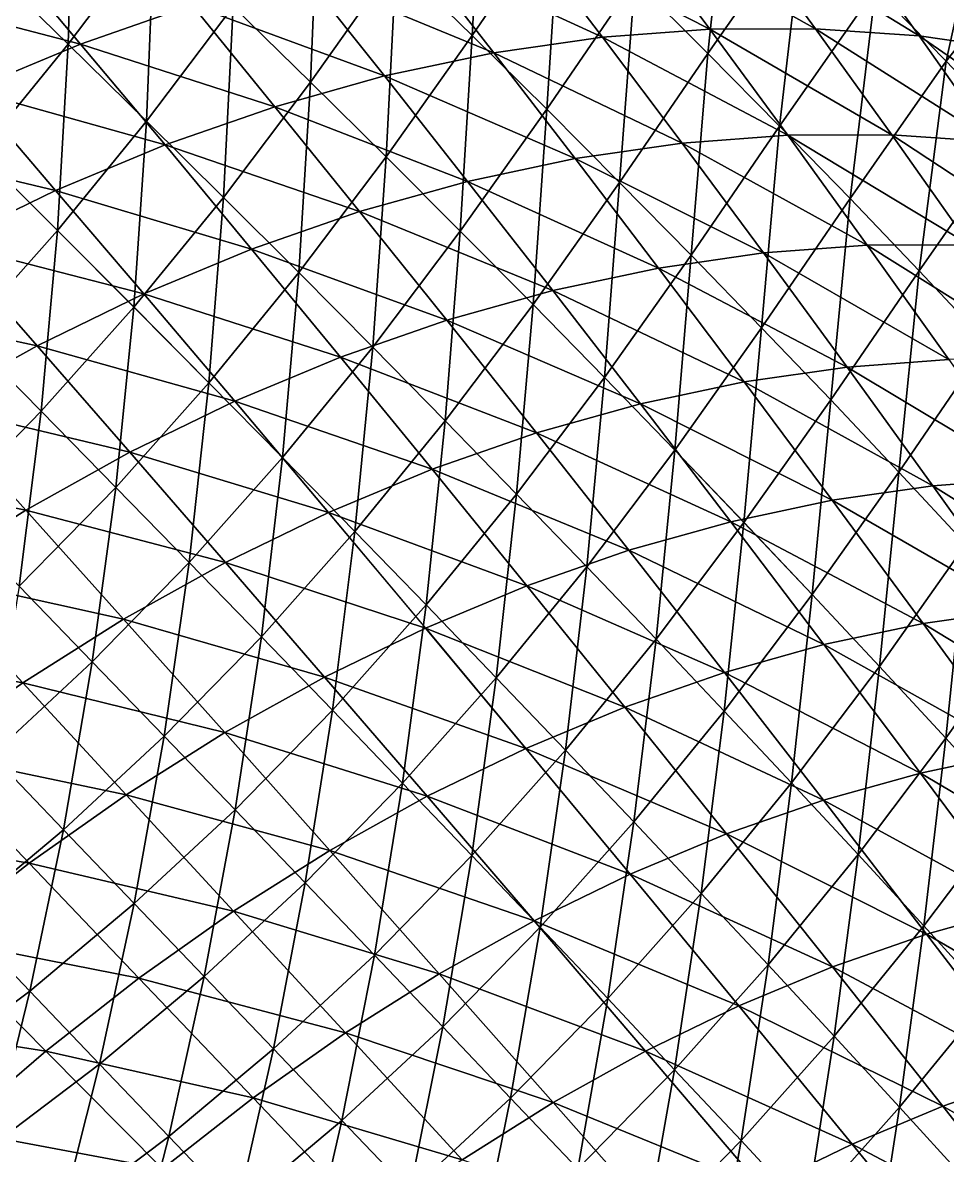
# Model space of a CAD drawing. Extents: x -232 to 179, y -162 to 161.
# Drawn here: x 36.9 to 85.4, y -53.5 to 5.8 of the extents above; entities that cross this region are included whole.
import ezdxf

# ---------------------------------------------------------------- set-up
doc = ezdxf.new("R2010")
doc.units = 0
doc.header["$MEASUREMENT"] = 0

msp = doc.modelspace()

# ---------------------------------------------------------------- linework, layer by layer
for points in [[(60.46964000000001, 5.1391945, -775.33887), (61.06711600000001, 15.712809, -780.44855), (56.48896, 9.030579, -781.78125), (56.48905999999999, 9.030679, -781.7811)], [(61.06711600000001, 15.712809, -780.44855), (60.46964000000001, 5.1391945, -775.33887), (65.06581, 11.847734, -774.0009), (65.06591, 11.847835, -774.0008)], [(85.29023000000001, 3.7953544, -746.7274), (87.854385, 15.479294, -752.1259), (81.59736, 7.58252, -753.2314), (81.59746, 7.582619999999999, -753.2312599999999)], [(87.854385, 15.479294, -752.1259), (85.29023000000001, 3.7953544, -746.7274), (91.55208, 11.6982, -745.62103), (91.55218, 11.6983, -745.6209)], [(72.81267, 4.188734999999999, -761.0917), (73.98566, 15.177702, -766.17365), (68.979164, 8.008022, -767.5513), (68.97926, 8.008122, -767.55115)], [(73.98566, 15.177702, -766.17365), (72.81267, 4.188734999999999, -761.0917), (77.830795, 11.375085, -759.7109), (77.830894, 11.375185, -759.71075)], [(39.30208, 4.6788273, -796.81885), (39.576454, 14.709242, -802.33307), (35.09767, 8.774464, -803.2879), (35.09777, 8.774564, -803.2878)], [(39.576454, 14.709242, -802.33307), (39.30208, 4.6788273, -796.81885), (43.810173, 10.652437, -795.8578), (43.810272, 10.652537, -795.85767)], [(51.993935, 2.690807299999999, -782.9617), (52.42075, 12.957916, -788.2287), (47.947086, 6.6482677, -789.4035), (47.947186, 6.648368, -789.4034)], [(52.42075, 12.957916, -788.2287), (51.993935, 2.690807299999999, -782.9617), (56.48896, 9.030579, -781.78125), (56.48905999999999, 9.030679, -781.7811)], [(64.368645, 1.2785454, -768.89343), (65.06581, 11.847734, -774.0009), (60.46964000000001, 5.1391945, -775.33887), (60.469738, 5.139294599999999, -775.33875)], [(65.06581, 11.847734, -774.0009), (64.368645, 1.2785454, -768.89343), (68.979164, 8.008022, -767.5513), (68.97926, 8.008122, -767.55115)], [(76.571495, 0.38508272, -754.6143), (77.830795, 11.375085, -759.7109), (72.81267, 4.188734999999999, -761.0917), (72.81277, 4.188835, -761.09155)], [(77.830795, 11.375085, -759.7109), (76.571495, 0.38508272, -754.6143), (81.59736, 7.58252, -753.2314), (81.59746, 7.582619999999999, -753.2312599999999)], [(88.91398000000001, 0.009035468, -740.19116), (91.55208, 11.6982, -745.62103), (85.29023000000001, 3.7953544, -746.7274), (85.29033000000001, 3.7954543, -746.7273)], [(72.90985, 5.468006, -558.1494), (63.20185, 10.412804, -562.3612), (68.90535, 10.8390045, -565.27637), (68.90545, 10.839105, -565.27625)], [(78.44734, 5.489765, -561.2068), (68.90535, 10.8390045, -565.27637), (74.52333, 10.861076, -568.3782), (74.52343, 10.8611765, -568.37805)], [(68.90535, 10.8390045, -565.27637), (78.44734, 5.489765, -561.2068), (72.90985, 5.468006, -558.1494), (72.90995, 5.4681063, -558.1493)], [(83.88051999999999, 5.114567, -564.4363400000001), (74.52333, 10.861076, -568.3782), (80.03549, 10.480431, -571.6546599999999), (80.03559, 10.480531, -571.65454)], [(74.52333, 10.861076, -568.3782), (83.88051999999999, 5.114567, -564.4363400000001), (78.44734, 5.489765, -561.2068), (78.44744, 5.4898653, -561.20667)], [(43.413555, 0.6409588, -790.37), (43.810173, 10.652437, -795.8578), (39.30208, 4.6788273, -796.81885), (39.302177, 4.6789274, -796.8187)], [(43.810173, 10.652437, -795.8578), (43.413555, 0.6409588, -790.37), (47.947086, 6.6482677, -789.4035), (47.947186, 6.648368, -789.4034)], [(67.28806999999999, 5.047909, -555.276), (57.433815, 9.582466, -559.64435), (63.20185, 10.412804, -562.3612), (63.20195, 10.412904, -562.3611)], [(63.20185, 10.412804, -562.3612), (72.90985, 5.468006, -558.1494), (67.28806999999999, 5.047909, -555.276), (67.28817, 5.048009, -555.2759)], [(89.19043, 4.3452263, -567.82587), (80.03549, 10.480431, -571.6546599999999), (85.42258000000001, 9.699898, -575.09344), (85.422676, 9.699997999999999, -575.0933)], [(80.03549, 10.480431, -571.6546599999999), (89.19043, 4.3452263, -567.82587), (83.88051999999999, 5.114567, -564.4363400000001), (83.88062, 5.114667, -564.4362)], [(39.957012, 4.687179599999999, -552.79083), (29.752514, 7.354369999999999, -557.7919999999999), (35.64159, 9.806248, -559.6366), (35.64169, 9.806348, -559.6365)], [(35.64159, 9.806248, -559.6366), (45.79004, 6.716316, -554.84924), (39.957012, 4.687179599999999, -552.79083), (39.95711, 4.687279699999999, -552.7907)], [(61.602676, 4.2294655, -552.5981), (51.622734, 8.349403, -557.1369599999999), (57.433815, 9.582466, -559.64435), (57.433914, 9.582566, -559.6442)], [(57.433815, 9.582466, -559.64435), (67.28806999999999, 5.047909, -555.276), (61.602676, 4.2294655, -552.5981), (61.602776, 4.2295656, -552.59796)], [(55.95693000000001, -1.2255287, -776.5239), (56.48896, 9.030579, -781.78125), (51.993935, 2.690807299999999, -782.9617), (51.994034, 2.6909072, -782.96155)], [(56.48896, 9.030579, -781.78125), (55.95693000000001, -1.2255287, -776.5239), (60.46964000000001, 5.1391945, -775.33887), (60.469738, 5.139294599999999, -775.33875)], [(35.09767, 8.774464, -803.2879), (34.66317, -1.0075455, -797.541), (39.30208, 4.6788273, -796.81885), (39.302177, 4.6789274, -796.8187)], [(55.87485, 3.0140724, -550.1266), (45.79004, 6.716316, -554.84924), (51.622734, 8.349403, -557.1369599999999), (51.622833, 8.3495035, -557.13684)], [(51.622734, 8.349403, -557.1369599999999), (61.602676, 4.2294655, -552.5981), (55.87485, 3.0140724, -550.1266), (55.87495, 3.0141723, -550.12646)], [(68.19143000000001, -2.5563936, -762.43695), (68.979164, 8.008022, -767.5513), (64.368645, 1.2785454, -768.89343), (64.36874399999999, 1.2786454, -768.8933)], [(68.979164, 8.008022, -767.5513), (68.19143000000001, -2.5563936, -762.43695), (72.81267, 4.188734999999999, -761.0917), (72.81277, 4.188835, -761.09155)], [(29.752514, 7.354369999999999, -557.7919999999999), (39.957012, 4.687179599999999, -552.79083), (34.144302, 2.2670937, -550.9701), (34.1444, 2.2671936, -550.97)], [(80.26049, -3.4076161, -748.1114), (81.59736, 7.58252, -753.2314), (76.571495, 0.38508272, -754.6143), (76.57159399999999, 0.3851827, -754.6142)], [(81.59736, 7.58252, -753.2314), (80.26049, -3.4076161, -748.1114), (85.29023000000001, 3.7953544, -746.7274), (85.29033000000001, 3.7954543, -746.7273)], [(50.125725, 1.4043884, -547.8717), (39.957012, 4.687179599999999, -552.79083), (45.79004, 6.716316, -554.84924), (45.79014, 6.716416400000001, -554.8491)], [(47.43875999999999, -3.3451881, -783.9328), (47.947086, 6.6482677, -789.4035), (43.413555, 0.6409588, -790.37), (43.413654, 0.6410588, -790.3699)], [(45.79004, 6.716316, -554.84924), (55.87485, 3.0140724, -550.1266), (50.125725, 1.4043884, -547.8717), (50.125824, 1.4044884, -547.8716)], [(47.947086, 6.6482677, -789.4035), (47.43875999999999, -3.3451881, -783.9328), (51.993935, 2.690807299999999, -782.9617), (51.994034, 2.6909072, -782.96155)], [(76.99291, -0.08900452, -550.88916), (67.28806999999999, 5.047909, -555.276), (72.90985, 5.468006, -558.1494), (72.90995, 5.4681063, -558.1493)], [(82.44286, -0.067596436, -553.89825), (72.90985, 5.468006, -558.1494), (78.44734, 5.489765, -561.2068), (78.44744, 5.4898653, -561.20667)], [(72.90985, 5.468006, -558.1494), (82.44286, -0.067596436, -553.89825), (76.99291, -0.08900452, -550.88916), (76.99301, -0.088904515, -550.88904)], [(87.79015, -0.43686676, -557.0768), (78.44734, 5.489765, -561.2068), (83.88051999999999, 5.114567, -564.4363400000001), (83.88062, 5.114667, -564.4362)], [(78.44734, 5.489765, -561.2068), (87.79015, -0.43686676, -557.0768), (82.44286, -0.067596436, -553.89825), (82.44296, -0.06749643400000001, -553.89813)], [(59.841835, -5.1060524, -770.08215), (60.46964000000001, 5.1391945, -775.33887), (55.95693000000001, -1.2255287, -776.5239), (55.957027, -1.2254287, -776.5238)], [(60.46964000000001, 5.1391945, -775.33887), (59.841835, -5.1060524, -770.08215), (64.368645, 1.2785454, -768.89343), (64.36874399999999, 1.2786454, -768.8933)], [(71.46001, -0.5024643, -548.0612), (61.602676, 4.2294655, -552.5981), (67.28806999999999, 5.047909, -555.276), (67.28817, 5.048009, -555.2759)], [(67.28806999999999, 5.047909, -555.276), (76.99291, -0.08900452, -550.88916), (71.46001, -0.5024643, -548.0612), (71.46010600000001, -0.5023643, -548.0611)], [(93.01611, -1.194046, -560.41266), (83.88051999999999, 5.114567, -564.4363400000001), (89.19043, 4.3452263, -567.82587), (89.19053000000001, 4.3453264, -567.82574)], [(83.88051999999999, 5.114567, -564.4363400000001), (93.01611, -1.194046, -560.41266), (87.79015, -0.43686676, -557.0768), (87.79025, -0.43676677, -557.07666)], [(44.376274, -0.5956726, -545.8428), (34.144302, 2.2670937, -550.9701), (39.957012, 4.687179599999999, -552.79083), (39.95711, 4.687279699999999, -552.7907)], [(38.74848, -5.077493700000001, -791.09625), (39.30208, 4.6788273, -796.81885), (34.66317, -1.0075455, -797.541), (34.66327, -1.0074455, -797.5409)], [(39.30208, 4.6788273, -796.81885), (38.74848, -5.077493700000001, -791.09625), (43.413555, 0.6409588, -790.37), (43.413654, 0.6410588, -790.3699)], [(39.957012, 4.687179599999999, -552.79083), (50.125725, 1.4043884, -547.8717), (44.376274, -0.5956726, -545.8428), (44.376373, -0.5955726, -545.84265)], [(65.864494, -1.3079681, -545.42566), (55.87485, 3.0140724, -550.1266), (61.602676, 4.2294655, -552.5981), (61.602776, 4.2295656, -552.59796)], [(61.602676, 4.2294655, -552.5981), (71.46001, -0.5024643, -548.0612), (65.864494, -1.3079681, -545.42566), (65.86459, -1.3078681, -545.4255400000001)], [(71.94313000000001, -6.370445, -755.9617), (72.81267, 4.188734999999999, -761.0917), (68.19143000000001, -2.5563936, -762.43695), (68.19153, -2.5562937, -762.4368)], [(72.81267, 4.188734999999999, -761.0917), (71.94313000000001, -6.370445, -755.9617), (76.571495, 0.38508272, -754.6143), (76.57159399999999, 0.3851827, -754.6142)], [(83.88424, -7.193935000000001, -741.57513), (85.29023000000001, 3.7953544, -746.7274), (80.26049, -3.4076161, -748.1114), (80.26059000000001, -3.4075162, -748.11127)], [(85.29023000000001, 3.7953544, -746.7274), (83.88424, -7.193935000000001, -741.57513), (88.91398000000001, 0.009035468, -740.19116), (88.91408, 0.009135468, -740.19104)], [(60.22722, -2.5041466, -542.9932), (50.125725, 1.4043884, -547.8717), (55.87485, 3.0140724, -550.1266), (55.87495, 3.0141723, -550.12646)], [(55.87485, 3.0140724, -550.1266), (65.864494, -1.3079681, -545.42566), (60.22722, -2.5041466, -542.9932), (60.227318, -2.5040467, -542.9931)], [(51.38381, -7.285288, -777.4989), (51.993935, 2.690807299999999, -782.9617), (47.43875999999999, -3.3451881, -783.9328), (47.438858, -3.345088200000001, -783.9327)], [(51.993935, 2.690807299999999, -782.9617), (51.38381, -7.285288, -777.4989), (55.95693000000001, -1.2255287, -776.5239), (55.957027, -1.2254287, -776.5238)], [(38.646843, -2.9810867, -544.0481599999999), (28.37144, -0.53796005, -549.39453), (34.144302, 2.2670937, -550.9701), (34.1444, 2.2671936, -550.97)], [(34.144302, 2.2670937, -550.9701), (44.376274, -0.5956726, -545.8428), (38.646843, -2.9810867, -544.0481599999999), (38.646942, -2.9809868, -544.0480299999999)], [(54.568977, -4.088390400000001, -540.774), (44.376274, -0.5956726, -545.8428), (50.125725, 1.4043884, -547.8717), (50.125824, 1.4044884, -547.8716)], [(50.125725, 1.4043884, -547.8717), (60.22722, -2.5041466, -542.9932), (54.568977, -4.088390400000001, -540.774), (54.569077, -4.08829, -540.77386)], [(63.65409, -8.955836, -763.6285), (64.368645, 1.2785454, -768.89343), (59.841835, -5.1060524, -770.08215), (59.84193399999999, -5.1059523, -770.08203)], [(64.368645, 1.2785454, -768.89343), (63.65409, -8.955836, -763.6285), (68.19143000000001, -2.5563936, -762.43695), (68.19153, -2.5562937, -762.4368)], [(42.75141, -9.090944, -784.6625), (43.413555, 0.6409588, -790.37), (38.74848, -5.077493700000001, -791.09625), (38.74858, -5.077393499999999, -791.0961)], [(43.413555, 0.6409588, -790.37), (42.75141, -9.090944, -784.6625), (47.43875999999999, -3.3451881, -783.9328), (47.438858, -3.345088200000001, -783.9327)], [(75.62858, -10.168335, -749.4598), (76.571495, 0.38508272, -754.6143), (71.94313000000001, -6.370445, -755.9617), (71.94323, -6.370344599999999, -755.96155)], [(76.571495, 0.38508272, -754.6143), (75.62858, -10.168335, -749.4598), (80.26049, -3.4076161, -748.1114), (80.26059000000001, -3.4075162, -748.11127)], [(87.447136, -10.978479, -734.9976), (88.91398000000001, 0.009035468, -740.19116), (83.88424, -7.193935000000001, -741.57513), (83.88434000000001, -7.193835000000001, -741.575)], [(28.37144, -0.53796005, -549.39453), (38.646843, -2.9810867, -544.0481599999999), (32.956696, -5.7459526, -542.4951), (32.956795, -5.7458525, -542.495)], [(75.72836, -6.255028, -540.6990000000001), (65.864494, -1.3079681, -545.42566), (71.46001, -0.5024643, -548.0612), (71.46010600000001, -0.5023643, -548.0611)], [(81.164825, -5.848785400000001, -543.4776), (71.46001, -0.5024643, -548.0612), (76.99291, -0.08900452, -550.88916), (76.99301, -0.088904515, -550.88904)], [(71.46001, -0.5024643, -548.0612), (81.164825, -5.848785400000001, -543.4776), (75.72836, -6.255028, -540.6990000000001), (75.72846, -6.254927599999999, -540.69885)], [(86.51978000000001, -5.8277435, -546.43427), (76.99291, -0.08900452, -550.88916), (82.44286, -0.067596436, -553.89825), (82.44296, -0.06749643400000001, -553.89813)], [(76.99291, -0.08900452, -550.88916), (86.51978000000001, -5.8277435, -546.43427), (81.164825, -5.848785400000001, -543.4776), (81.164925, -5.8486853, -543.4775)], [(91.773865, -6.1905746, -549.5573), (82.44286, -0.067596436, -553.89825), (87.79015, -0.43686676, -557.0768), (87.79025, -0.43676677, -557.07666)], [(82.44286, -0.067596436, -553.89825), (91.773865, -6.1905746, -549.5573), (86.51978000000001, -5.8277435, -546.43427), (86.51988, -5.8276434, -546.4341400000001)], [(34.66317, -1.0075455, -797.541), (33.91565300000001, -10.5078335, -791.56256), (38.74848, -5.077493700000001, -791.09625), (38.74858, -5.077393499999999, -791.0961)], [(48.910416, -6.056831400000001, -538.7771), (38.646843, -2.9810867, -544.0481599999999), (44.376274, -0.5956726, -545.8428), (44.376373, -0.5955726, -545.84265)], [(44.376274, -0.5956726, -545.8428), (54.568977, -4.088390400000001, -540.774), (48.910416, -6.056831400000001, -538.7771), (48.910515, -6.056731, -538.7769999999999)], [(55.254463, -11.184723, -771.0602), (55.95693000000001, -1.2255287, -776.5239), (51.38381, -7.285288, -777.4989), (51.383907, -7.285187700000001, -777.4988)], [(55.95693000000001, -1.2255287, -776.5239), (55.254463, -11.184723, -771.0602), (59.841835, -5.1060524, -770.08215), (59.84193399999999, -5.1059523, -770.08203)], [(70.23038000000001, -7.0464897, -538.1093), (60.22722, -2.5041466, -542.9932), (65.864494, -1.3079681, -545.42566), (65.86459, -1.3078681, -545.4255400000001)], [(65.864494, -1.3079681, -545.42566), (75.72836, -6.255028, -540.6990000000001), (70.23038000000001, -7.0464897, -538.1093), (70.23048, -7.046389599999999, -538.1092)], [(64.69136999999999, -8.221825, -535.7193), (54.568977, -4.088390400000001, -540.774), (60.22722, -2.5041466, -542.9932), (60.227318, -2.5040467, -542.9931)], [(60.22722, -2.5041466, -542.9932), (70.23038000000001, -7.0464897, -538.1093), (64.69136999999999, -8.221825, -535.7193), (64.69147, -8.221724499999999, -535.7192)], [(67.3988, -12.779762, -757.155), (68.19143000000001, -2.5563936, -762.43695), (63.65409, -8.955836, -763.6285), (63.65419, -8.955736, -763.6283599999999)], [(68.19143000000001, -2.5563936, -762.43695), (67.3988, -12.779762, -757.155), (71.94313000000001, -6.370445, -755.9617), (71.94323, -6.370344599999999, -755.96155)], [(43.27157, -8.404533, -537.01086), (32.956696, -5.7459526, -542.4951), (38.646843, -2.9810867, -544.0481599999999), (38.646942, -2.9809868, -544.0480299999999)], [(38.646843, -2.9810867, -544.0481599999999), (48.910416, -6.056831400000001, -538.7771), (43.27157, -8.404533, -537.01086), (43.271667, -8.404433000000001, -537.01074)], [(46.678013, -13.053659, -778.23145), (47.43875999999999, -3.3451881, -783.9328), (42.75141, -9.090944, -784.6625), (42.75151, -9.090844, -784.66235)], [(47.43875999999999, -3.3451881, -783.9328), (46.678013, -13.053659, -778.23145), (51.38381, -7.285288, -777.4989), (51.383907, -7.285187700000001, -777.4988)], [(79.25233, -13.954655, -742.9235), (80.26049, -3.4076161, -748.1114), (75.62858, -10.168335, -749.4598), (75.62868, -10.168235, -749.45966)], [(80.26049, -3.4076161, -748.1114), (79.25233, -13.954655, -742.9235), (83.88424, -7.193935000000001, -741.57513), (83.88434000000001, -7.193835000000001, -741.575)], [(59.13176, -9.77845, -533.5387), (48.910416, -6.056831400000001, -538.7771), (54.568977, -4.088390400000001, -540.774), (54.569077, -4.08829, -540.77386)], [(54.568977, -4.088390400000001, -540.774), (64.69136999999999, -8.221825, -535.7193), (59.13176, -9.77845, -533.5387), (59.13186, -9.77835, -533.5386)], [(37.895508, -14.547216, -785.13104), (38.74848, -5.077493700000001, -791.09625), (33.91565300000001, -10.5078335, -791.56256), (33.915752, -10.507733, -791.56244)], [(38.74848, -5.077493700000001, -791.09625), (37.895508, -14.547216, -785.13104), (42.75141, -9.090944, -784.6625), (42.75151, -9.090844, -784.66235)], [(59.05605300000001, -15.048638, -764.60876), (59.841835, -5.1060524, -770.08215), (55.254463, -11.184723, -771.0602), (55.254562, -11.184623, -771.0600599999999)], [(59.841835, -5.1060524, -770.08215), (59.05605300000001, -15.048638, -764.60876), (63.65409, -8.955836, -763.6285), (63.65419, -8.955736, -763.6283599999999)], [(37.67137, -11.125687, -535.4824), (27.323696, -8.883549, -541.1897), (32.956696, -5.7459526, -542.4951), (32.956795, -5.7458525, -542.495)], [(32.956696, -5.7459526, -542.4951), (43.27157, -8.404533, -537.01086), (37.67137, -11.125687, -535.4824), (37.67147, -11.1255865, -535.4823)], [(85.43704, -11.830223, -535.89453), (75.72836, -6.255028, -540.6990000000001), (81.164825, -5.848785400000001, -543.4776), (81.164925, -5.8486853, -543.4775)], [(90.68909000000001, -11.809586, -538.7944), (81.164825, -5.848785400000001, -543.4776), (86.51978000000001, -5.8277435, -546.43427), (86.51988, -5.8276434, -546.4341400000001)], [(81.164825, -5.848785400000001, -543.4776), (90.68909000000001, -11.809586, -538.7944), (85.43704, -11.830223, -535.89453), (85.43714, -11.830123, -535.8944)], [(53.57183000000001, -11.712582, -531.57666), (43.27157, -8.404533, -537.01086), (48.910416, -6.056831400000001, -538.7771), (48.910515, -6.056731, -538.7769999999999)], [(48.910416, -6.056831400000001, -538.7771), (59.13176, -9.77845, -533.5387), (53.57183000000001, -11.712582, -531.57666), (53.57193, -11.7124815, -531.57654)], [(71.08075, -16.582579, -750.65405), (71.94313000000001, -6.370445, -755.9617), (67.3988, -12.779762, -757.155), (67.3989, -12.779662, -757.1549)], [(80.10507, -12.228661, -533.1693), (70.23038000000001, -7.0464897, -538.1093), (75.72836, -6.255028, -540.6990000000001), (75.72846, -6.254927599999999, -540.69885)], [(71.94313000000001, -6.370445, -755.9617), (71.08075, -16.582579, -750.65405), (75.62858, -10.168335, -749.4598), (75.62868, -10.168235, -749.45966)], [(75.72836, -6.255028, -540.6990000000001), (85.43704, -11.830223, -535.89453), (80.10507, -12.228661, -533.1693), (80.10517, -12.22856, -533.1692)], [(74.71276, -13.004917, -530.6294), (64.69136999999999, -8.221825, -535.7193), (70.23038000000001, -7.0464897, -538.1093), (70.23048, -7.046389599999999, -538.1092)], [(70.23038000000001, -7.0464897, -538.1093), (80.10507, -12.228661, -533.1693), (74.71276, -13.004917, -530.6294), (74.71285999999999, -13.004817, -530.6293)], [(50.53397, -16.971102, -771.7950400000001), (51.38381, -7.285288, -777.4989), (46.678013, -13.053659, -778.23145), (46.678112, -13.053559, -778.2313)], [(51.38381, -7.285288, -777.4989), (50.53397, -16.971102, -771.7950400000001), (55.254463, -11.184723, -771.0602), (55.254562, -11.184623, -771.0600599999999)], [(82.81877, -17.734007, -736.345), (83.88424, -7.193935000000001, -741.57513), (79.25233, -13.954655, -742.9235), (79.252426, -13.954555, -742.9234)], [(83.88424, -7.193935000000001, -741.57513), (82.81877, -17.734007, -736.345), (87.447136, -10.978479, -734.9976), (87.44723499999999, -10.978379, -734.9975)], [(69.28020500000001, -14.157654, -528.28534), (59.13176, -9.77845, -533.5387), (64.69136999999999, -8.221825, -535.7193), (64.69147, -8.221724499999999, -535.7192)], [(64.69136999999999, -8.221825, -535.7193), (74.71276, -13.004917, -530.6294), (69.28020500000001, -14.157654, -528.28534), (69.280304, -14.157554, -528.2852)], [(27.323696, -8.883549, -541.1897), (37.67137, -11.125687, -535.4824), (32.127422, -14.21368, -534.19763), (32.12752, -14.21358, -534.1975)], [(48.031265, -14.01936, -529.8412), (37.67137, -11.125687, -535.4824), (43.27157, -8.404533, -537.01086), (43.271667, -8.404433000000001, -537.01074)], [(43.27157, -8.404533, -537.01086), (53.57183000000001, -11.712582, -531.57666), (48.031265, -14.01936, -529.8412), (48.031364, -14.019259, -529.84106)], [(41.802998, -18.531412, -778.7018400000001), (42.75141, -9.090944, -784.6625), (37.895508, -14.547216, -785.13104), (37.895607, -14.547116, -785.1309)], [(42.75141, -9.090944, -784.6625), (41.802998, -18.531412, -778.7018400000001), (46.678013, -13.053659, -778.23145), (46.678112, -13.053559, -778.2313)], [(62.79366700000001, -18.881962, -758.13684), (63.65409, -8.955836, -763.6285), (59.05605300000001, -15.048638, -764.60876), (59.056152, -15.048538, -764.60864)], [(63.65409, -8.955836, -763.6285), (62.79366700000001, -18.881962, -758.13684), (67.3988, -12.779762, -757.155), (67.3989, -12.779662, -757.1549)], [(63.82745, -15.684357, -526.14667), (53.57183000000001, -11.712582, -531.57666), (59.13176, -9.77845, -533.5387), (59.13186, -9.77835, -533.5386)], [(59.13176, -9.77845, -533.5387), (69.28020500000001, -14.157654, -528.28534), (63.82745, -15.684357, -526.14667), (63.82755, -15.684257, -526.14655)], [(33.91565300000001, -10.5078335, -791.56256), (32.855003, -19.707651, -785.32587), (37.895508, -14.547216, -785.13104), (37.895607, -14.547116, -785.1309)], [(74.7045, -20.368898, -744.1178), (75.62858, -10.168335, -749.4598), (71.08075, -16.582579, -750.65405), (71.08085, -16.58248, -750.65393)], [(75.62858, -10.168335, -749.4598), (74.7045, -20.368898, -744.1178), (79.25233, -13.954655, -742.9235), (79.252426, -13.954555, -742.9234)], [(42.528687, -16.69308, -528.3393599999999), (32.127422, -14.21368, -534.19763), (37.67137, -11.125687, -535.4824), (37.67147, -11.1255865, -535.4823)], [(37.67137, -11.125687, -535.4824), (48.031265, -14.01936, -529.8412), (42.528687, -16.69308, -528.3393599999999), (42.528786, -16.692982, -528.3392299999999)], [(54.32459300000001, -20.848473, -765.3453400000001), (55.254463, -11.184723, -771.0602), (50.53397, -16.971102, -771.7950400000001), (50.53407, -16.971003, -771.7949)], [(55.254463, -11.184723, -771.0602), (54.32459300000001, -20.848473, -765.3453400000001), (59.05605300000001, -15.048638, -764.60876), (59.056152, -15.048538, -764.60864)], [(86.33214, -21.51096, -729.716), (87.447136, -10.978479, -734.9976), (82.81877, -17.734007, -736.345), (82.81886999999999, -17.733908, -736.34485)], [(58.374382, -17.581326, -524.22235), (48.031265, -14.01936, -529.8412), (53.57183000000001, -11.712582, -531.57666), (53.57193, -11.7124815, -531.57654)], [(53.57183000000001, -11.712582, -531.57666), (63.82745, -15.684357, -526.14667), (58.374382, -17.581326, -524.22235), (58.37448000000001, -17.581226, -524.2222)], [(89.82239, -18.054497, -528.11755), (80.10507, -12.228661, -533.1693), (85.43704, -11.830223, -535.89453), (85.43714, -11.830123, -535.8944)], [(84.60348499999999, -18.444492, -525.4501), (74.71276, -13.004917, -530.6294), (80.10507, -12.228661, -533.1693), (80.10517, -12.22856, -533.1692)], [(80.10507, -12.228661, -533.1693), (89.82239, -18.054497, -528.11755), (84.60348499999999, -18.444492, -525.4501), (84.603584, -18.444393, -525.44995)], [(66.472084, -22.68947, -751.6366), (67.3988, -12.779762, -757.155), (62.79366700000001, -18.881962, -758.13684), (62.79376600000001, -18.881863, -758.1367)], [(67.3988, -12.779762, -757.155), (66.472084, -22.68947, -751.6366), (71.08075, -16.582579, -750.65405), (71.08085, -16.58248, -750.65393)], [(79.32552, -19.20428, -522.9641), (69.28020500000001, -14.157654, -528.28534), (74.71276, -13.004917, -530.6294), (74.71285999999999, -13.004817, -530.6293)], [(74.71276, -13.004917, -530.6294), (84.60348499999999, -18.444492, -525.4501), (79.32552, -19.20428, -522.9641), (79.32562, -19.204182, -522.964)], [(45.643734, -22.465948, -772.2669), (46.678013, -13.053659, -778.23145), (41.802998, -18.531412, -778.7018400000001), (41.80309699999999, -18.531313, -778.7017)], [(46.678013, -13.053659, -778.23145), (45.643734, -22.465948, -772.2669), (50.53397, -16.971102, -771.7950400000001), (50.53407, -16.971003, -771.7949)], [(37.081367, -19.727253, -527.0769700000001), (26.655159, -17.661556, -533.161), (32.127422, -14.21368, -534.19763), (32.12752, -14.21358, -534.1975)], [(32.127422, -14.21368, -534.19763), (42.528687, -16.69308, -528.3393599999999), (37.081367, -19.727253, -527.0769700000001), (37.081467, -19.727154, -527.0768400000001)], [(52.94030799999999, -19.843765, -522.52026), (42.528687, -16.69308, -528.3393599999999), (48.031265, -14.01936, -529.8412), (48.031364, -14.019259, -529.84106)], [(48.031265, -14.01936, -529.8412), (58.374382, -17.581326, -524.22235), (52.94030799999999, -19.843765, -522.52026), (52.94040699999999, -19.843666, -522.5201400000001)], [(74.00816999999999, -20.332577, -520.66974), (63.82745, -15.684357, -526.14667), (69.28020500000001, -14.157654, -528.28534), (69.280304, -14.157554, -528.2852)], [(69.28020500000001, -14.157654, -528.28534), (79.32552, -19.20428, -522.9641), (74.00816999999999, -20.332577, -520.66974), (74.00827, -20.332478, -520.6696)], [(78.274445, -24.143324, -737.5383), (79.25233, -13.954655, -742.9235), (74.7045, -20.368898, -744.1178), (74.7046, -20.3688, -744.1177)], [(79.25233, -13.954655, -742.9235), (78.274445, -24.143324, -737.5383), (82.81877, -17.734007, -736.345), (82.81886999999999, -17.733908, -736.34485)], [(36.74265, -23.712156, -778.8974599999999), (37.895508, -14.547216, -785.13104), (32.855003, -19.707651, -785.32587), (32.855103, -19.707552, -785.32574)], [(37.895508, -14.547216, -785.13104), (36.74265, -23.712156, -778.8974599999999), (41.802998, -18.531412, -778.7018400000001), (41.80309699999999, -18.531313, -778.7017)], [(58.05490500000001, -24.690746, -758.8745), (59.05605300000001, -15.048638, -764.60876), (54.32459300000001, -20.848473, -765.3453400000001), (54.32469, -20.848373, -765.3452)], [(59.05605300000001, -15.048638, -764.60876), (58.05490500000001, -24.690746, -758.8745), (62.79366700000001, -18.881962, -758.13684), (62.79376600000001, -18.881863, -758.1367)], [(68.67104, -21.826912, -518.5764), (58.374382, -17.581326, -524.22235), (63.82745, -15.684357, -526.14667), (63.82755, -15.684257, -526.14655)], [(63.82745, -15.684357, -526.14667), (74.00816999999999, -20.332577, -520.66974), (68.67104, -21.826912, -518.5764), (68.67114000000001, -21.826813, -518.5763)], [(70.09583, -26.47579, -745.1003400000001), (71.08075, -16.582579, -750.65405), (66.472084, -22.68947, -751.6366), (66.47218000000001, -22.689371, -751.6365)], [(71.08075, -16.582579, -750.65405), (70.09583, -26.47579, -745.1003400000001), (74.7045, -20.368898, -744.1178), (74.7046, -20.3688, -744.1177)], [(47.543484, -22.466099, -521.04724), (37.081367, -19.727253, -527.0769700000001), (42.528687, -16.69308, -528.3393599999999), (42.528786, -16.692982, -528.3392299999999)], [(42.528687, -16.69308, -528.3393599999999), (52.94030799999999, -19.843765, -522.52026), (47.543484, -22.466099, -521.04724), (47.543583, -22.466, -521.0471)], [(49.42298, -26.356098, -765.8183), (50.53397, -16.971102, -771.7950400000001), (45.643734, -22.465948, -772.2669), (45.643833, -22.465849, -772.2668)], [(50.53397, -16.971102, -771.7950400000001), (49.42298, -26.356098, -765.8183), (54.32459300000001, -20.848473, -765.3453400000001), (54.32469, -20.848373, -765.3452)], [(26.655159, -17.661556, -533.161), (37.081367, -19.727253, -527.0769700000001), (31.704487, -23.115025, -526.0585), (31.704586, -23.114925, -526.05835)], [(63.33362, -23.683643, -516.6929), (52.94030799999999, -19.843765, -522.52026), (58.374382, -17.581326, -524.22235), (58.37448000000001, -17.581226, -524.2222)], [(58.374382, -17.581326, -524.22235), (68.67104, -21.826912, -518.5764), (63.33362, -23.683643, -516.6929), (63.33371700000001, -23.683544, -516.69275)], [(81.7948, -27.9104, -730.90753), (82.81877, -17.734007, -736.345), (78.274445, -24.143324, -737.5383), (78.27454, -24.143225, -737.5382)], [(82.81877, -17.734007, -736.345), (81.7948, -27.9104, -730.90753), (86.33214, -21.51096, -729.716), (86.33224, -21.51086, -729.7159)], [(94.335266, -24.54578, -520.12134), (84.60348499999999, -18.444492, -525.4501), (89.82239, -18.054497, -528.11755), (89.82249, -18.054398, -528.11743)], [(40.56759, -27.66287, -772.46313), (41.802998, -18.531412, -778.7018400000001), (36.74265, -23.712156, -778.8974599999999), (36.74275, -23.712057, -778.89734)], [(41.802998, -18.531412, -778.7018400000001), (40.56759, -27.66287, -772.46313), (45.643734, -22.465948, -772.2669), (45.643833, -22.465849, -772.2668)], [(61.72966, -28.502722, -752.3749), (62.79366700000001, -18.881962, -758.13684), (58.05490500000001, -24.690746, -758.8745), (58.055004, -24.690647, -758.8744)], [(62.79366700000001, -18.881962, -758.13684), (61.72966, -28.502722, -752.3749), (66.472084, -22.68947, -751.6366), (66.47218000000001, -22.689371, -751.6365)], [(89.23865, -24.926636, -517.51636), (79.32552, -19.20428, -522.9641), (84.60348499999999, -18.444492, -525.4501), (84.603584, -18.444393, -525.44995)], [(84.60348499999999, -18.444492, -525.4501), (94.335266, -24.54578, -520.12134), (89.23865, -24.926636, -517.51636), (89.23875, -24.926537, -517.51624)], [(84.08435, -25.668625, -515.0886), (74.00816999999999, -20.332577, -520.66974), (79.32552, -19.20428, -522.9641), (79.32562, -19.204182, -522.964)], [(79.32552, -19.20428, -522.9641), (89.23865, -24.926636, -517.51636), (84.08435, -25.668625, -515.0886), (84.08445, -25.668526, -515.0885)], [(42.200867, -25.441948, -519.8091400000001), (31.704487, -23.115025, -526.0585), (37.081367, -19.727253, -527.0769700000001), (37.081467, -19.727154, -527.0768400000001)], [(37.081367, -19.727253, -527.0769700000001), (47.543484, -22.466099, -521.04724), (42.200867, -25.441948, -519.8091400000001), (42.20096599999999, -25.441849, -519.809)], [(58.01478, -25.89811, -515.0268599999999), (47.543484, -22.466099, -521.04724), (52.94030799999999, -19.843765, -522.52026), (52.94040699999999, -19.843666, -522.5201400000001)], [(52.94030799999999, -19.843765, -522.52026), (63.33362, -23.683643, -516.6929), (58.01478, -25.89811, -515.0268599999999), (58.014877, -25.89801, -515.0267299999999)], [(78.89158, -26.770481, -512.8480000000001), (68.67104, -21.826912, -518.5764), (74.00816999999999, -20.332577, -520.66974), (74.00827, -20.332478, -520.6696)], [(73.669304, -30.245523, -738.5201), (74.7045, -20.368898, -744.1178), (70.09583, -26.47579, -745.1003400000001), (70.09593000000001, -26.47569, -745.1002)], [(74.7045, -20.368898, -744.1178), (73.669304, -30.245523, -738.5201), (78.274445, -24.143324, -737.5383), (78.27454, -24.143225, -737.5382)], [(74.00816999999999, -20.332577, -520.66974), (84.08435, -25.668625, -515.0886), (78.89158, -26.770481, -512.8480000000001), (78.89168000000001, -26.770382, -512.8479)], [(53.14573299999999, -30.206863, -759.3482), (54.32459300000001, -20.848473, -765.3453400000001), (49.42298, -26.356098, -765.8183), (49.42308, -26.355999, -765.8182)], [(54.32459300000001, -20.848473, -765.3453400000001), (53.14573299999999, -30.206863, -759.3482), (58.05490500000001, -24.690746, -758.8745), (58.055004, -24.690647, -758.8744)], [(73.67950400000001, -28.229805, -510.80377), (63.33362, -23.683643, -516.6929), (68.67104, -21.826912, -518.5764), (68.67114000000001, -21.826813, -518.5763)], [(68.67104, -21.826912, -518.5764), (78.89158, -26.770481, -512.8480000000001), (73.67950400000001, -28.229805, -510.80377), (73.6796, -28.229706, -510.80368)], [(85.26965, -31.674658, -724.2172), (86.33214, -21.51096, -729.716), (81.7948, -27.9104, -730.90753), (81.7949, -27.910301, -730.9074)], [(86.33214, -21.51096, -729.716), (85.26965, -31.674658, -724.2172), (89.79645500000001, -25.290062, -723.02844), (89.796555, -25.289963, -723.0283)], [(44.335037, -31.565102, -766.01495), (45.643734, -22.465948, -772.2669), (40.56759, -27.66287, -772.46313), (40.567688, -27.662771, -772.4630000000001)], [(52.73240300000001, -28.464832, -513.58514), (42.200867, -25.441948, -519.8091400000001), (47.543484, -22.466099, -521.04724), (47.543583, -22.466, -521.0471)], [(45.643734, -22.465948, -772.2669), (44.335037, -31.565102, -766.01495), (49.42298, -26.356098, -765.8183), (49.42308, -26.355999, -765.8182)], [(47.543484, -22.466099, -521.04724), (58.01478, -25.89811, -515.0268599999999), (52.73240300000001, -28.464832, -513.58514), (52.732502, -28.464733, -513.585)], [(36.927326, -28.764606, -518.8102), (26.41034, -26.849525, -525.2867), (31.704487, -23.115025, -526.0585), (31.704586, -23.114925, -526.05835)], [(31.704487, -23.115025, -526.0585), (42.200867, -25.441948, -519.8091400000001), (36.927326, -28.764606, -518.8102), (36.927425, -28.764507, -518.8100599999999)], [(65.3534, -32.28904, -745.8386), (66.472084, -22.68947, -751.6366), (61.72966, -28.502722, -752.3749), (61.72976, -28.502623, -752.3747599999999)], [(66.472084, -22.68947, -751.6366), (65.3534, -32.28904, -745.8386), (70.09583, -26.47579, -745.1003400000001), (70.09593000000001, -26.47569, -745.1002)], [(36.74265, -23.712156, -778.8974599999999), (35.30183, -32.551437, -772.3756), (40.56759, -27.66287, -772.46313), (40.567688, -27.662771, -772.4630000000001)], [(68.46713000000001, -30.043034, -508.9643599999999), (58.01478, -25.89811, -515.0268599999999), (63.33362, -23.683643, -516.6929), (63.33371700000001, -23.683544, -516.69275)], [(63.33362, -23.683643, -516.6929), (73.67950400000001, -28.229805, -510.80377), (68.46713000000001, -30.043034, -508.9643599999999), (68.46723, -30.042934, -508.96426)], [(77.196754, -34.003212, -731.88776), (78.274445, -24.143324, -737.5383), (73.669304, -30.245523, -738.5201), (73.6694, -30.245424, -738.51996)], [(78.274445, -24.143324, -737.5383), (77.196754, -34.003212, -731.88776), (81.7948, -27.9104, -730.90753), (81.7949, -27.910301, -730.9074)], [(56.81673000000001, -34.02308, -752.8489400000001), (58.05490500000001, -24.690746, -758.8745), (53.14573299999999, -30.206863, -759.3482), (53.14583199999999, -30.206764, -759.3481)], [(58.05490500000001, -24.690746, -758.8745), (56.81673000000001, -34.02308, -752.8489400000001), (61.72966, -28.502722, -752.3749), (61.72976, -28.502623, -752.3747599999999)], [(47.50308, -31.377575, -512.3733), (36.927326, -28.764606, -518.8102), (42.200867, -25.441948, -519.8091400000001), (42.20096599999999, -25.441849, -519.809)], [(42.200867, -25.441948, -519.8091400000001), (52.73240300000001, -28.464832, -513.58514), (47.50308, -31.377575, -512.3733), (47.50317800000001, -31.377476, -512.3731700000001)], [(94.027695, -31.7025, -509.33972), (84.08435, -25.668625, -515.0886), (89.23865, -24.926636, -517.51636), (89.23875, -24.926537, -517.51624)], [(88.70299999999999, -35.440712, -717.45886), (89.79645500000001, -25.290062, -723.02844), (85.26965, -31.674658, -724.2172), (85.26975, -31.674559, -724.2171)], [(63.27291, -32.205612, -507.3374), (52.73240300000001, -28.464832, -513.58514), (58.01478, -25.89811, -515.0268599999999), (58.014877, -25.89801, -515.0267299999999)], [(58.01478, -25.89811, -515.0268599999999), (68.46713000000001, -30.043034, -508.9643599999999), (63.27291, -32.205612, -507.3374), (63.27301, -32.205513, -507.3373)], [(89.00709, -32.425236, -506.97495), (78.89158, -26.770481, -512.8480000000001), (84.08435, -25.668625, -515.0886), (84.08445, -25.668526, -515.0885)], [(84.08435, -25.668625, -515.0886), (94.027695, -31.7025, -509.33972), (89.00709, -32.425236, -506.97495), (89.00719000000001, -32.425137, -506.97485)], [(48.049934, -35.423904, -759.5452), (49.42298, -26.356098, -765.8183), (44.335037, -31.565102, -766.01495), (44.335136, -31.565002, -766.01483)], [(49.42298, -26.356098, -765.8183), (48.049934, -35.423904, -759.5452), (53.14573299999999, -30.206863, -759.3482), (53.14583199999999, -30.206764, -759.3481)], [(68.93054000000001, -36.054306, -739.2578), (70.09583, -26.47579, -745.1003400000001), (65.3534, -32.28904, -745.8386), (65.3535, -32.28894, -745.8385)], [(70.09583, -26.47579, -745.1003400000001), (68.93054000000001, -36.054306, -739.2578), (73.669304, -30.245523, -738.5201), (73.6694, -30.245424, -738.51996)], [(26.41034, -26.849525, -525.2867), (36.927326, -28.764606, -518.8102), (31.734932, -32.427338, -518.0532), (31.735031, -32.42724, -518.0531)], [(83.94901, -33.498524, -504.79245), (73.67950400000001, -28.229805, -510.80377), (78.89158, -26.770481, -512.8480000000001), (78.89168000000001, -26.770382, -512.8479)], [(78.89158, -26.770481, -512.8480000000001), (89.00709, -32.425236, -506.97495), (83.94901, -33.498524, -504.79245), (83.94911, -33.498425, -504.79236)], [(39.05703, -36.46504, -765.92725), (40.56759, -27.66287, -772.46313), (35.30183, -32.551437, -772.3756), (35.30193, -32.55134, -772.3755)], [(40.56759, -27.66287, -772.46313), (39.05703, -36.46504, -765.92725), (44.335037, -31.565102, -766.01495), (44.335136, -31.565002, -766.01483)], [(58.114304, -34.7122, -505.9294400000001), (47.50308, -31.377575, -512.3733), (52.73240300000001, -28.464832, -513.58514), (52.732502, -28.464733, -513.585)], [(52.73240300000001, -28.464832, -513.58514), (63.27291, -32.205612, -507.3374), (58.114304, -34.7122, -505.9294400000001), (58.114403, -34.7121, -505.92935)], [(78.87213, -34.919987, -502.8012), (68.46713000000001, -30.043034, -508.9643599999999), (73.67950400000001, -28.229805, -510.80377), (73.6796, -28.229706, -510.80368)], [(73.67950400000001, -28.229805, -510.80377), (83.94901, -33.498524, -504.79245), (78.87213, -34.919987, -502.8012), (78.87223, -34.919888, -502.80112)], [(80.68227399999999, -37.753334, -725.1952), (81.7948, -27.9104, -730.90753), (77.196754, -34.003212, -731.88776), (77.19685, -34.003113, -731.88763)], [(81.7948, -27.9104, -730.90753), (80.68227399999999, -37.753334, -725.1952), (85.26965, -31.674658, -724.2172), (85.26975, -31.674559, -724.2171)], [(42.341373, -34.629772, -511.3955), (31.734932, -32.427338, -518.0532), (36.927326, -28.764606, -518.8102), (36.927425, -28.764507, -518.8100599999999)], [(36.927326, -28.764606, -518.8102), (47.50308, -31.377575, -512.3733), (42.341373, -34.629772, -511.3955), (42.341473, -34.629673, -511.39542)], [(60.44047, -37.809395, -746.3127), (61.72966, -28.502722, -752.3749), (56.81673000000001, -34.02308, -752.8489400000001), (56.81683, -34.02298, -752.8488)], [(61.72966, -28.502722, -752.3749), (60.44047, -37.809395, -746.3127), (65.3534, -32.28904, -745.8386), (65.3535, -32.28894, -745.8385)], [(51.71700999999999, -39.24413300000001, -753.0461), (53.14573299999999, -30.206863, -759.3482), (48.049934, -35.423904, -759.5452), (48.050034, -35.423805, -759.5451)], [(53.14573299999999, -30.206863, -759.3482), (51.71700999999999, -39.24413300000001, -753.0461), (56.81673000000001, -34.02308, -752.8489400000001), (56.81683, -34.02298, -752.8488)], [(73.79495, -36.686184, -501.00952), (63.27291, -32.205612, -507.3374), (68.46713000000001, -30.043034, -508.9643599999999), (68.46723, -30.042934, -508.96426)], [(68.46713000000001, -30.043034, -508.9643599999999), (78.87213, -34.919987, -502.8012), (73.79495, -36.686184, -501.00952), (73.79505, -36.686085, -501.00943)], [(72.465294, -39.80304, -732.6243), (73.669304, -30.245523, -738.5201), (68.93054000000001, -36.054306, -739.2578), (68.93064, -36.054207, -739.2577)], [(73.669304, -30.245523, -738.5201), (72.465294, -39.80304, -732.6243), (77.196754, -34.003212, -731.88776), (77.19685, -34.003113, -731.88763)], [(53.0075, -37.5567, -504.74594), (42.341373, -34.629772, -511.3955), (47.50308, -31.377575, -512.3733), (47.50317800000001, -31.377476, -512.3731700000001)], [(47.50308, -31.377575, -512.3733), (58.114304, -34.7122, -505.9294400000001), (53.0075, -37.5567, -504.74594), (53.0076, -37.55660200000001, -504.74585)], [(42.763794, -40.331398, -759.45734), (44.335037, -31.565102, -766.01495), (39.05703, -36.46504, -765.92725), (39.05713, -36.46494000000001, -765.9271)], [(44.335037, -31.565102, -766.01495), (42.763794, -40.331398, -759.45734), (48.049934, -35.423904, -759.5452), (48.050034, -35.423805, -759.5451)], [(84.12988, -41.500473, -718.4338), (85.26965, -31.674658, -724.2172), (80.68227399999999, -37.753334, -725.1952), (80.68236999999999, -37.753235, -725.19507)], [(85.26965, -31.674658, -724.2172), (84.12988, -41.500473, -718.4338), (88.70299999999999, -35.440712, -717.45886), (88.7031, -35.440613, -717.45874)], [(37.259087, -38.214832, -510.6546), (26.632103, -36.423737, -517.53925), (31.734932, -32.427338, -518.0532), (31.735031, -32.42724, -518.0531)], [(31.734932, -32.427338, -518.0532), (42.341373, -34.629772, -511.3955), (37.259087, -38.214832, -510.6546), (37.259186, -38.214733, -510.6545)], [(35.30183, -32.551437, -772.3756), (33.593506, -41.04322, -765.5502299999999), (39.05703, -36.46504, -765.92725), (39.05713, -36.46494000000001, -765.9271)], [(68.73546, -38.792675, -499.42474), (58.114304, -34.7122, -505.9294400000001), (63.27291, -32.205612, -507.3374), (63.27301, -32.205513, -507.3373)], [(64.02136999999999, -41.570423, -739.7315), (65.3534, -32.28904, -745.8386), (60.44047, -37.809395, -746.3127), (60.44056999999999, -37.809296, -746.31256)], [(63.27291, -32.205612, -507.3374), (73.79495, -36.686184, -501.00952), (68.73546, -38.792675, -499.42474), (68.73555999999999, -38.792576, -499.42465)], [(65.3534, -32.28904, -745.8386), (64.02136999999999, -41.570423, -739.7315), (68.93054000000001, -36.054306, -739.2578), (68.93064, -36.054207, -739.2577)], [(94.11395, -39.505264, -498.5913400000001), (83.94901, -33.498524, -504.79245), (89.00709, -32.425236, -506.97495), (89.00719000000001, -32.425137, -506.97485)], [(89.20151, -40.547646, -496.47168), (78.87213, -34.919987, -502.8012), (83.94901, -33.498524, -504.79245), (83.94911, -33.498425, -504.79236)], [(83.94901, -33.498524, -504.79245), (94.11395, -39.505264, -498.5913400000001), (89.20151, -40.547646, -496.47168), (89.20161, -40.547546, -496.4716)], [(55.34075, -43.03045, -746.5098), (56.81673000000001, -34.02308, -752.8489400000001), (51.71700999999999, -39.24413300000001, -753.0461), (51.71711, -39.244034, -753.0459599999999)], [(56.81673000000001, -34.02308, -752.8489400000001), (55.34075, -43.03045, -746.5098), (60.44047, -37.809395, -746.3127), (60.44056999999999, -37.809296, -746.31256)], [(75.961784, -43.53971, -725.93005), (77.196754, -34.003212, -731.88776), (72.465294, -39.80304, -732.6243), (72.46539, -39.80294, -732.6242)], [(77.196754, -34.003212, -731.88776), (75.961784, -43.53971, -725.93005), (80.68227399999999, -37.753334, -725.1952), (80.68236999999999, -37.753235, -725.19507)], [(47.966732, -40.7327, -503.7911), (37.259087, -38.214832, -510.6546), (42.341373, -34.629772, -511.3955), (42.341473, -34.629673, -511.39542)], [(42.341373, -34.629772, -511.3955), (53.0075, -37.5567, -504.74594), (47.966732, -40.7327, -503.7911), (47.96683, -40.7326, -503.79102)], [(63.71065, -41.234245, -498.0533), (53.0075, -37.5567, -504.74594), (58.114304, -34.7122, -505.9294400000001), (58.114403, -34.7121, -505.92935)], [(58.114304, -34.7122, -505.9294400000001), (68.73546, -38.792675, -499.42474), (63.71065, -41.234245, -498.0533), (63.71075, -41.234146, -498.05322)], [(84.27079, -41.92819, -494.53778), (73.79495, -36.686184, -501.00952), (78.87213, -34.919987, -502.8012), (78.87223, -34.919888, -502.80112)], [(78.87213, -34.919987, -502.8012), (89.20151, -40.547646, -496.47168), (84.27079, -41.92819, -494.53778), (84.27089000000001, -41.92809, -494.5377)], [(46.426804, -44.155403, -752.9581), (48.049934, -35.423904, -759.5452), (42.763794, -40.331398, -759.45734), (42.763893, -40.3313, -759.4572)], [(48.049934, -35.423904, -759.5452), (46.426804, -44.155403, -752.9581), (51.71700999999999, -39.24413300000001, -753.0461), (51.71711, -39.244034, -753.0459599999999)], [(87.54359000000001, -45.249275, -711.5945), (88.70299999999999, -35.440712, -717.45886), (84.12988, -41.500473, -718.4338), (84.12998, -41.500374, -718.43365)], [(67.56368, -45.310665, -733.0973), (68.93054000000001, -36.054306, -739.2578), (64.02136999999999, -41.570423, -739.7315), (64.02147, -41.570324, -739.7314)], [(68.93054000000001, -36.054306, -739.2578), (67.56368, -45.310665, -733.0973), (72.465294, -39.80304, -732.6243), (72.46539, -39.80294, -732.6242)], [(26.632103, -36.423737, -517.53925), (37.259087, -38.214832, -510.6546), (32.264473, -42.12648, -510.1515), (32.26457199999999, -42.12638, -510.1514)], [(37.291836, -44.916634, -759.0798), (39.05703, -36.46504, -765.92725), (33.593506, -41.04322, -765.5502299999999), (33.593605, -41.04312, -765.5501)], [(39.05703, -36.46504, -765.92725), (37.291836, -44.916634, -759.0798), (42.763794, -40.331398, -759.45734), (42.763893, -40.3313, -759.4572)], [(79.33979000000001, -43.643536, -492.79767), (68.73546, -38.792675, -499.42474), (73.79495, -36.686184, -501.00952), (73.79505, -36.686085, -501.00943)], [(73.79495, -36.686184, -501.00952), (84.27079, -41.92819, -494.53778), (79.33979000000001, -43.643536, -492.79767), (79.33989, -43.643436, -492.79758)], [(58.73631, -44.00497, -496.9005), (47.966732, -40.7327, -503.7911), (53.0075, -37.5567, -504.74594), (53.0076, -37.55660200000001, -504.74585)], [(53.0075, -37.5567, -504.74594), (63.71065, -41.234245, -498.0533), (58.73631, -44.00497, -496.9005), (58.73641, -44.00487, -496.90042)], [(58.925575, -46.787464, -739.9284700000001), (60.44047, -37.809395, -746.3127), (55.34075, -43.03045, -746.5098), (55.34085, -43.03035, -746.5097)], [(60.44047, -37.809395, -746.3127), (58.925575, -46.787464, -739.9284700000001), (64.02136999999999, -41.570423, -739.7315), (64.02147, -41.570324, -739.7314)], [(79.42409, -47.268845, -719.1663), (80.68227399999999, -37.753334, -725.1952), (75.961784, -43.53971, -725.93005), (75.96188000000001, -43.53961, -725.92993)], [(80.68227399999999, -37.753334, -725.1952), (79.42409, -47.268845, -719.1663), (84.12988, -41.500473, -718.4338), (84.12998, -41.500374, -718.43365)], [(43.003525, -44.233757, -503.06757), (32.264473, -42.12648, -510.1515), (37.259087, -38.214832, -510.6546), (37.259186, -38.214733, -510.6545)], [(37.259087, -38.214832, -510.6546), (47.966732, -40.7327, -503.7911), (43.003525, -44.233757, -503.06757), (43.003624, -44.233658, -503.06747)], [(74.42596999999999, -45.689373, -491.2585), (63.71065, -41.234245, -498.0533), (68.73546, -38.792675, -499.42474), (68.73555999999999, -38.792576, -499.42465)], [(68.73546, -38.792675, -499.42474), (79.33979000000001, -43.643536, -492.79767), (74.42596999999999, -45.689373, -491.2585), (74.42607, -45.689274, -491.25842)], [(50.050545, -47.94172, -746.4219), (51.71700999999999, -39.24413300000001, -753.0461), (46.426804, -44.155403, -752.9581), (46.426903, -44.155304, -752.9580000000001)], [(51.71700999999999, -39.24413300000001, -753.0461), (50.050545, -47.94172, -746.4219), (55.34075, -43.03045, -746.5098), (55.34085, -43.03035, -746.5097)], [(40.95064, -48.744164, -752.58026), (42.763794, -40.331398, -759.45734), (37.291836, -44.916634, -759.0798), (37.291935, -44.91653400000001, -759.07965)], [(42.763794, -40.331398, -759.45734), (40.95064, -48.744164, -752.58026), (46.426804, -44.155403, -752.9581), (46.426903, -44.155304, -752.9580000000001)], [(71.071556, -49.034557, -726.4019), (72.465294, -39.80304, -732.6243), (67.56368, -45.310665, -733.0973), (67.56378000000001, -45.31056599999999, -733.09717)], [(72.465294, -39.80304, -732.6243), (71.071556, -49.034557, -726.4019), (75.961784, -43.53971, -725.93005), (75.96188000000001, -43.53961, -725.92993)], [(53.826286, -47.098587, -495.9704599999999), (43.003525, -44.233757, -503.06757), (47.966732, -40.7327, -503.7911), (47.96683, -40.7326, -503.79102)], [(47.966732, -40.7327, -503.7911), (58.73631, -44.00497, -496.9005), (53.826286, -47.098587, -495.9704599999999), (53.82638499999999, -47.098488, -495.97037)], [(94.67331999999999, -47.95364, -487.84967), (84.27079, -41.92819, -494.53778), (89.20151, -40.547646, -496.47168), (89.20161, -40.547546, -496.4716)], [(33.593506, -41.04322, -765.5502299999999), (31.644321, -49.165764, -758.4102), (37.291836, -44.916634, -759.0798), (37.291935, -44.91653400000001, -759.07965)], [(69.54583000000001, -48.06065, -489.92657), (58.73631, -44.00497, -496.9005), (63.71065, -41.234245, -498.0533), (63.71075, -41.234146, -498.05322)], [(63.71065, -41.234245, -498.0533), (74.42596999999999, -45.689373, -491.2585), (69.54583000000001, -48.06065, -489.92657), (69.54593, -48.06055, -489.92648)], [(82.85625, -50.995033, -712.32416), (84.12988, -41.500473, -718.4338), (79.42409, -47.268845, -719.1663), (79.42419, -47.268745, -719.1662)], [(84.12988, -41.500473, -718.4338), (82.85625, -50.995033, -712.32416), (87.54359000000001, -45.249275, -711.5945), (87.543686, -45.249176, -711.5943599999999)], [(62.47574, -50.51967, -733.294), (64.02136999999999, -41.570423, -739.7315), (58.925575, -46.787464, -739.9284700000001), (58.925674, -46.787365, -739.92834)], [(64.02136999999999, -41.570423, -739.7315), (62.47574, -50.51967, -733.294), (67.56368, -45.310665, -733.0973), (67.56378000000001, -45.31056599999999, -733.09717)], [(89.900734, -49.289906, -485.97778), (79.33979000000001, -43.643536, -492.79767), (84.27079, -41.92819, -494.53778), (84.27089000000001, -41.92809, -494.5377)], [(84.27079, -41.92819, -494.53778), (94.67331999999999, -47.95364, -487.84967), (89.900734, -49.289906, -485.97778), (89.90083, -49.289806, -485.9777)], [(38.125935, -48.053757, -502.57623), (27.36028, -46.359833, -509.8849), (32.264473, -42.12648, -510.1515), (32.26457199999999, -42.12638, -510.1514)], [(32.264473, -42.12648, -510.1515), (43.003525, -44.233757, -503.06757), (38.125935, -48.053757, -502.57623), (38.126034, -48.053658, -502.57614)], [(53.639435, -51.694958, -739.84064), (55.34075, -43.03045, -746.5098), (50.050545, -47.94172, -746.4219), (50.050644, -47.94162, -746.42175)], [(55.34075, -43.03045, -746.5098), (53.639435, -51.694958, -739.84064), (58.925575, -46.787464, -739.9284700000001), (58.925674, -46.787365, -739.92834)], [(74.54907, -52.74659699999999, -719.6367), (75.961784, -43.53971, -725.93005), (71.071556, -49.034557, -726.4019), (71.071655, -49.03446, -726.4018)], [(85.12788, -50.950237, -484.29346), (74.42596999999999, -45.689373, -491.2585), (79.33979000000001, -43.643536, -492.79767), (79.33989, -43.643436, -492.79758)], [(75.961784, -43.53971, -725.93005), (74.54907, -52.74659699999999, -719.6367), (79.42409, -47.268845, -719.1663), (79.42419, -47.268745, -719.1662)], [(79.33979000000001, -43.643536, -492.79767), (89.900734, -49.289906, -485.97778), (85.12788, -50.950237, -484.29346), (85.127975, -50.950138, -484.29337)], [(48.991817, -50.508835, -495.2657), (38.125935, -48.053757, -502.57623), (43.003525, -44.233757, -503.06757), (43.003624, -44.233658, -503.06747)], [(44.574383, -52.53048, -746.044), (46.426804, -44.155403, -752.9581), (40.95064, -48.744164, -752.58026), (40.95074, -48.744064, -752.58014)], [(43.003525, -44.233757, -503.06757), (53.826286, -47.098587, -495.9704599999999), (48.991817, -50.508835, -495.2657), (48.991917, -50.508736, -495.2656)], [(46.426804, -44.155403, -752.9581), (44.574383, -52.53048, -746.044), (50.050545, -47.94172, -746.4219), (50.050644, -47.94162, -746.42175)], [(64.714714, -50.7516, -488.80698), (53.826286, -47.098587, -495.9704599999999), (58.73631, -44.00497, -496.9005), (58.73641, -44.00487, -496.90042)], [(58.73631, -44.00497, -496.9005), (69.54583000000001, -48.06065, -489.92657), (64.714714, -50.7516, -488.80698), (64.71481, -50.7515, -488.8069)], [(35.298786, -52.99655500000001, -751.91016), (37.291836, -44.916634, -759.0798), (31.644321, -49.165764, -758.4102), (31.64442, -49.165665, -758.4101)], [(37.291836, -44.916634, -759.0798), (35.298786, -52.99655500000001, -751.91016), (40.95064, -48.744164, -752.58026), (40.95074, -48.744064, -752.58014)], [(65.9954, -54.231483, -726.5981400000001), (67.56368, -45.310665, -733.0973), (62.47574, -50.51967, -733.294), (62.475838, -50.51957, -733.2939)], [(67.56368, -45.310665, -733.0973), (65.9954, -54.231483, -726.5981400000001), (71.071556, -49.034557, -726.4019), (71.071655, -49.03446, -726.4018)], [(86.26228, -54.722954, -705.3941), (87.54359000000001, -45.249275, -711.5945), (82.85625, -50.995033, -712.32416), (82.856346, -50.994934, -712.3240400000001)], [(80.37164, -52.930466, -482.8037), (69.54583000000001, -48.06065, -489.92657), (74.42596999999999, -45.689373, -491.2585), (74.42607, -45.689274, -491.25842)], [(74.42596999999999, -45.689373, -491.2585), (85.12788, -50.950237, -484.29346), (80.37164, -52.930466, -482.8037), (80.37174, -52.930367, -482.80362)], [(27.36028, -46.359833, -509.8849), (38.125935, -48.053757, -502.57623), (33.336647, -52.18792, -502.31586), (33.33674600000001, -52.18782, -502.31577)], [(57.19773499999999, -55.419605, -733.2062400000001), (58.925575, -46.787464, -739.9284700000001), (53.639435, -51.694958, -739.84064), (53.639534, -51.69486, -739.8405)], [(58.925575, -46.787464, -739.9284700000001), (57.19773499999999, -55.419605, -733.2062400000001), (62.47574, -50.51967, -733.294), (62.475838, -50.51957, -733.2939)], [(59.94606, -53.75615, -487.9037), (48.991817, -50.508835, -495.2657), (53.826286, -47.098587, -495.9704599999999), (53.82638499999999, -47.098488, -495.97037)], [(53.826286, -47.098587, -495.9704599999999), (64.714714, -50.7516, -488.80698), (59.94606, -53.75615, -487.9037), (59.94616, -53.75605, -487.9036)], [(78.00034000000001, -56.4513, -712.7927), (79.42409, -47.268845, -719.1663), (74.54907, -52.74659699999999, -719.6367), (74.54916999999999, -52.7465, -719.6366)], [(79.42409, -47.268845, -719.1663), (78.00034000000001, -56.4513, -712.7927), (82.85625, -50.995033, -712.32416), (82.856346, -50.994934, -712.3240400000001)], [(48.167473, -56.280193, -739.4631), (50.050545, -47.94172, -746.4219), (44.574383, -52.53048, -746.044), (44.574482, -52.53038000000001, -746.0439)], [(50.050545, -47.94172, -746.4219), (48.167473, -56.280193, -739.4631), (53.639435, -51.694958, -739.84064), (53.639534, -51.69486, -739.8405)], [(44.240738, -54.22975, -494.7871), (33.336647, -52.18792, -502.31586), (38.125935, -48.053757, -502.57623), (38.126034, -48.053658, -502.57614)], [(38.125935, -48.053757, -502.57623), (48.991817, -50.508835, -495.2657), (44.240738, -54.22975, -494.7871), (44.240837, -54.229652, -494.78702)], [(75.64801, -55.22569300000001, -481.51447), (64.714714, -50.7516, -488.80698), (69.54583000000001, -48.06065, -489.92657), (69.54593, -48.06055, -489.92648)], [(69.54583000000001, -48.06065, -489.92657), (80.37164, -52.930466, -482.8037), (75.64801, -55.22569300000001, -481.51447), (75.64811, -55.22559399999999, -481.51437)], [(38.922527, -56.78287, -745.3739), (40.95064, -48.744164, -752.58026), (35.298786, -52.99655500000001, -751.91016), (35.298885, -52.99645600000001, -751.91003)], [(40.95064, -48.744164, -752.58026), (38.922527, -56.78287, -745.3739), (44.574383, -52.53048, -746.044), (44.574482, -52.53038000000001, -746.0439)], [(69.48872, -57.927338, -719.83234), (71.071556, -49.034557, -726.4019), (65.9954, -54.231483, -726.5981400000001), (65.9955, -54.231384, -726.5980000000001)], [(71.071556, -49.034557, -726.4019), (69.48872, -57.927338, -719.83234), (74.54907, -52.74659699999999, -719.6367), (74.54916999999999, -52.7465, -719.6366)], [(95.75069, -57.02199599999999, -477.17242), (85.12788, -50.950237, -484.29346), (89.900734, -49.289906, -485.97778), (89.90083, -49.289806, -485.9777)], [(55.25078000000001, -57.06821, -487.21918), (44.240738, -54.22975, -494.7871), (48.991817, -50.508835, -495.2657), (48.991917, -50.508736, -495.2656)], [(48.991817, -50.508835, -495.2657), (59.94606, -53.75615, -487.9037), (55.25078000000001, -57.06821, -487.21918), (55.250877, -57.06811, -487.2191)], [(60.72965, -59.12005, -726.5106), (62.47574, -50.51967, -733.294), (57.19773499999999, -55.419605, -733.2062400000001), (57.197834, -55.41950600000001, -733.2061)], [(70.971825, -57.83034499999999, -480.4308), (59.94606, -53.75615, -487.9037), (64.714714, -50.7516, -488.80698), (64.71481, -50.7515, -488.8069)], [(62.47574, -50.51967, -733.294), (60.72965, -59.12005, -726.5106), (65.9954, -54.231483, -726.5981400000001), (65.9955, -54.231384, -726.5980000000001)], [(64.714714, -50.7516, -488.80698), (75.64801, -55.22569300000001, -481.51447), (70.971825, -57.83034499999999, -480.4308), (70.971924, -57.830246, -480.4307)], [(81.42947, -60.15329000000001, -705.8605), (82.85625, -50.995033, -712.32416), (78.00034000000001, -56.4513, -712.7927), (78.00044, -56.451202, -712.7926)], [(91.15099000000001, -58.62209, -475.5492599999999), (80.37164, -52.930466, -482.8037), (85.12788, -50.950237, -484.29346), (85.127975, -50.950138, -484.29337)], [(82.85625, -50.995033, -712.32416), (81.42947, -60.15329000000001, -705.8605), (86.26228, -54.722954, -705.3941), (86.26238000000001, -54.722855, -705.3939999999999)], [(85.12788, -50.950237, -484.29346), (95.75069, -57.02199599999999, -477.17242), (91.15099000000001, -58.62209, -475.5492599999999), (91.15109, -58.62199, -475.54916)], [(39.575672, -58.256687, -494.53348), (28.631004, -56.63355600000001, -502.2823), (33.336647, -52.18792, -502.31586), (33.33674600000001, -52.18782, -502.31577)], [(33.336647, -52.18792, -502.31586), (44.240738, -54.22975, -494.7871), (39.575672, -58.256687, -494.53348), (39.57577, -58.256588, -494.5334)], [(51.734207, -59.997784, -732.8293), (53.639435, -51.694958, -739.84064), (48.167473, -56.280193, -739.4631), (48.167572, -56.28009399999999, -739.46295)], [(53.639435, -51.694958, -739.84064), (51.734207, -59.997784, -732.8293), (57.19773499999999, -55.419605, -733.2062400000001), (57.197834, -55.41950600000001, -733.2061)], [(42.51996, -60.529324, -738.79346), (44.574383, -52.53048, -746.044), (38.922527, -56.78287, -745.3739), (38.922626, -56.78277199999999, -745.3738)], [(44.574383, -52.53048, -746.044), (42.51996, -60.529324, -738.79346), (48.167473, -56.280193, -739.4631), (48.167572, -56.28009399999999, -739.46295)], [(72.95983000000001, -61.61174, -712.98755), (74.54907, -52.74659699999999, -719.6367), (69.48872, -57.927338, -719.83234), (69.48881999999999, -57.92724, -719.8322)], [(74.54907, -52.74659699999999, -719.6367), (72.95983000000001, -61.61174, -712.98755), (78.00034000000001, -56.4513, -712.7927), (78.00044, -56.451202, -712.7926)], [(35.298786, -52.99655500000001, -751.91016), (33.109337, -60.68469200000001, -744.4113), (38.922527, -56.78287, -745.3739), (38.922626, -56.78277199999999, -745.3738)], [(86.56730999999999, -60.530476, -474.11353), (75.64801, -55.22569300000001, -481.51447), (80.37164, -52.930466, -482.8037), (80.37174, -52.930367, -482.80362)], [(80.37164, -52.930466, -482.8037), (91.15099000000001, -58.62209, -475.5492599999999), (86.56730999999999, -60.530476, -474.11353), (86.567406, -60.530376, -474.11343)]]:
    msp.add_3dface(points)

doc.saveas('drawing.dxf')
